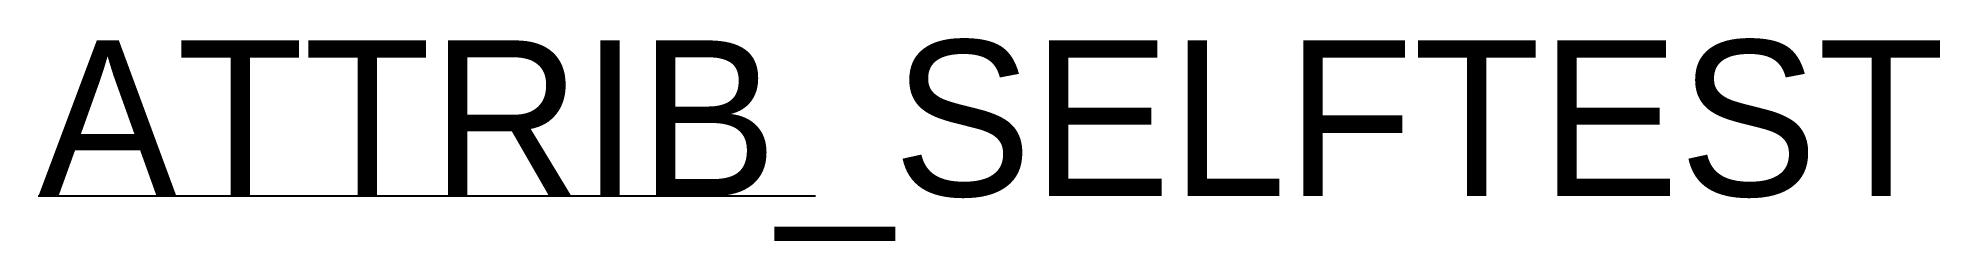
# Model space of a CAD drawing. Extents: x 1000 to 1024.5, y 499.4 to 502.
import ezdxf

# ---------------------------------------------------------------- set-up
doc = ezdxf.new("R2010")
doc.units = 0

# ---------------------------------------------------------------- blocks, each defined once
blk = doc.blocks.new('SELFTEST')
blk.add_line((0, 0), (10, 0))
blk.add_attdef('T', (0, 0), '', height=2)

msp = doc.modelspace()

# ---------------------------------------------------------------- block references
msp.add_blockref('SELFTEST', (1000, 500)).add_auto_attribs({'T': 'ATTRIB_SELFTEST'})

doc.saveas('drawing.dxf')
